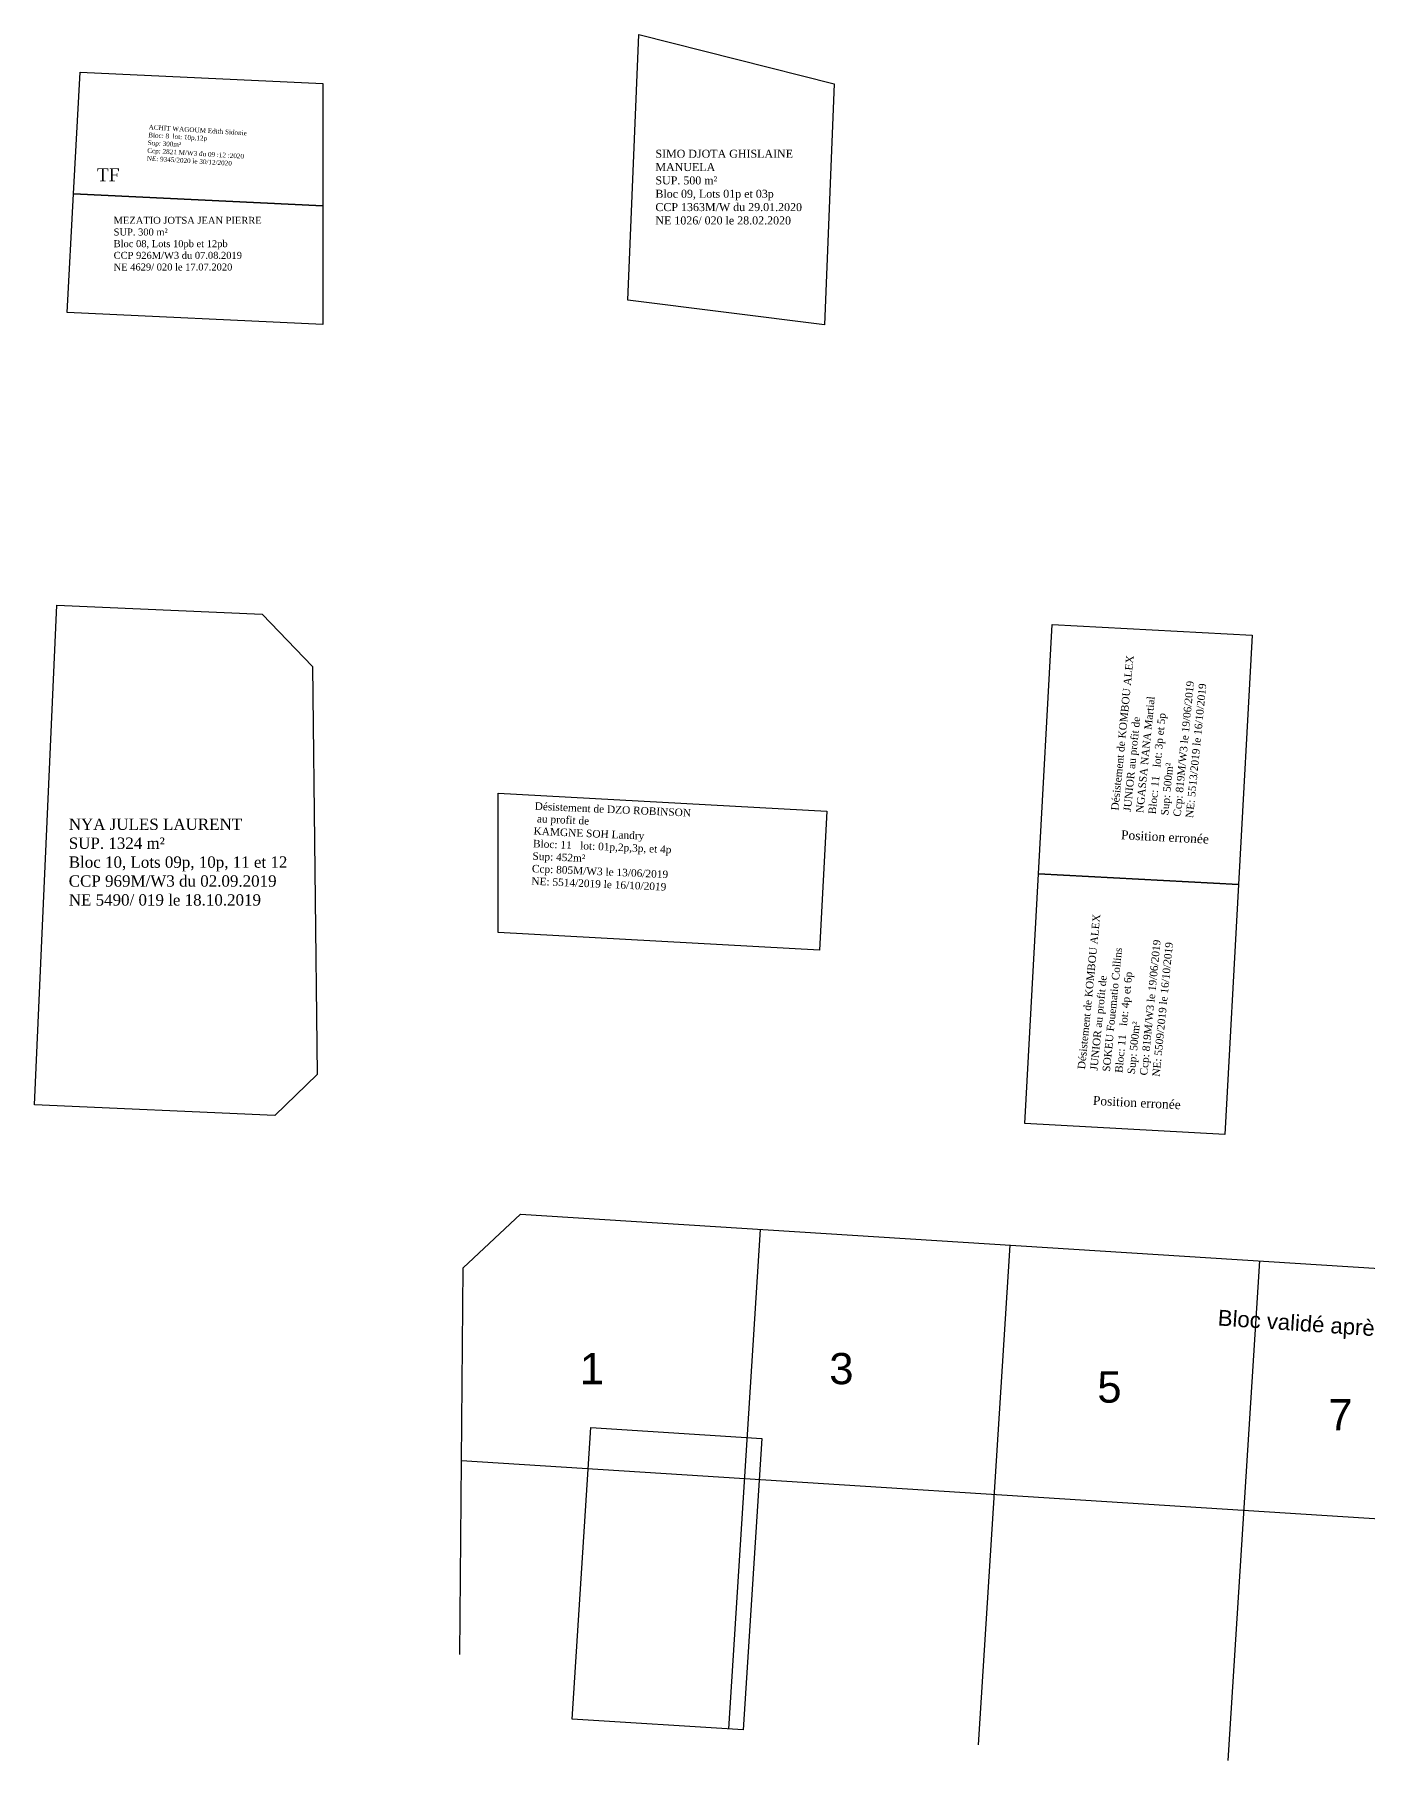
# Model space of a CAD drawing. Header units: millimetres. Extents: x 587399 to 927168, y 438565 to 1444955.
# Drawn here: x 591791.9 to 591925.2, y 439595.9 to 439768.4 of the extents above; entities that cross this region are included whole.
import ezdxf

# ---------------------------------------------------------------- set-up
doc = ezdxf.new("R2010")
doc.units = ezdxf.units.MM
doc.header["$LTSCALE"] = 2
doc.layers.add('end maj 26 02 2021', color=7, linetype='Continuous')
doc.layers.add('numero lots', color=6, linetype='Continuous')
doc.styles.get("Standard").update_dxf_attribs({"font": 'arial.ttf'})
doc.styles.add('Times 1.0', font='times.ttf', dxfattribs={"width": 0.99, "height": 1})

msp = doc.modelspace()

# ---------------------------------------------------------------- linework, layer by layer
at = {"layer": 'end maj 26 02 2021', "color": 3, "linetype": 'ByBlock'}
for p, q in [((591834.736, 439645.12), (591840.481, 439650.47)), ((591840.481, 439650.47), (592004.429, 439640.114)), ((591834.423, 439606.466), (591834.736, 439645.12))]:
    msp.add_line(p, q, dxfattribs=at)
at = {"layer": 'end maj 26 02 2021', "color": 0, "linetype": 'ByBlock'}
for p, q in [((591864.434, 439648.957), (591861.279, 439599.018)), ((591889.384, 439647.381), (591886.229, 439597.442)), ((591914.334, 439645.805), (591911.18, 439595.866))]:
    msp.add_line(p, q, dxfattribs=at)
at = {"layer": 'end maj 26 02 2021', "linetype": 'ByBlock', "ltscale": 0.0014}
msp.add_line((592009.479, 439614.736), (591834.58, 439625.804), dxfattribs=at)
at = {"layer": 'end maj 26 02 2021', "color": 150, "lineweight": -3, "flags": 128}
for points in [[(591852.29, 439768.397), (591871.839, 439763.468), (591870.845, 439739.382), (591851.195, 439741.857)], [(591852.29, 439768.397), (591871.839, 439763.468), (591870.845, 439739.382), (591851.195, 439741.857)], [(591852.29, 439768.397), (591871.839, 439763.468), (591870.845, 439739.382), (591851.195, 439741.857)], [(591852.29, 439768.397), (591871.839, 439763.468), (591870.845, 439739.382), (591851.195, 439741.857)], [(591795.807, 439752.467), (591820.721, 439751.288), (591820.721, 439739.403), (591795.154, 439740.612)], [(591795.807, 439752.467), (591820.721, 439751.288), (591820.721, 439739.403), (591795.154, 439740.612)], [(591795.807, 439752.467), (591820.721, 439751.288), (591820.721, 439739.403), (591795.154, 439740.612)], [(591795.807, 439752.467), (591820.721, 439751.288), (591820.721, 439739.403), (591795.154, 439740.612)], [(591794.12, 439711.35), (591814.64, 439710.44), (591819.68, 439705.22), (591820.15, 439664.43), (591815.91, 439660.33), (591791.9, 439661.4)], [(591794.12, 439711.35), (591814.64, 439710.44), (591819.68, 439705.22), (591820.15, 439664.43), (591815.91, 439660.33), (591791.9, 439661.4)], [(591794.12, 439711.35), (591814.64, 439710.44), (591819.68, 439705.22), (591820.15, 439664.43), (591815.91, 439660.33), (591791.9, 439661.4)], [(591794.12, 439711.35), (591814.64, 439710.44), (591819.68, 439705.22), (591820.15, 439664.43), (591815.91, 439660.33), (591791.9, 439661.4)]]:
    msp.add_lwpolyline(points, close=True, dxfattribs=at)
at = {"layer": 'end maj 26 02 2021', "color": 150}
for points in [[(591796.477, 439764.641), (591820.721, 439763.494), (591820.721, 439751.288), (591795.807, 439752.467)], [(591796.477, 439764.641), (591820.721, 439763.494), (591820.721, 439751.288), (591795.807, 439752.467)], [(591796.477, 439764.641), (591820.721, 439763.494), (591820.721, 439751.288), (591795.807, 439752.467)], [(591796.477, 439764.641), (591820.721, 439763.494), (591820.721, 439751.288), (591795.807, 439752.467)], [(591893.62, 439709.43), (591913.61, 439708.37), (591912.23, 439683.42), (591892.26, 439684.51)], [(591893.62, 439709.43), (591913.61, 439708.37), (591912.23, 439683.42), (591892.26, 439684.51)], [(591838.24, 439692.56), (591871.11, 439690.75), (591870.35, 439676.87), (591838.24, 439678.64)], [(591838.24, 439692.56), (591871.11, 439690.75), (591870.35, 439676.87), (591838.24, 439678.64)], [(591838.24, 439692.56), (591871.11, 439690.75), (591870.35, 439676.87), (591838.24, 439678.64)], [(591838.24, 439692.56), (591871.11, 439690.75), (591870.35, 439676.87), (591838.24, 439678.64)], [(591892.26, 439684.51), (591912.23, 439683.42), (591910.86, 439658.44), (591890.9, 439659.54)], [(591892.26, 439684.51), (591912.23, 439683.42), (591910.86, 439658.44), (591890.9, 439659.54)]]:
    msp.add_lwpolyline(points, close=True, dxfattribs=at)
at = {"layer": 'end maj 26 02 2021', "color": 150, "flags": 128}
msp.add_lwpolyline([(591847.493, 439629.142), (591864.584, 439628.064), (591862.743, 439598.924), (591845.652, 439600.004)], close=True, dxfattribs=at)
msp.add_lwpolyline([(591847.493, 439629.142), (591864.584, 439628.064), (591862.743, 439598.924), (591845.652, 439600.004)], close=True, dxfattribs=at)
msp.add_lwpolyline([(591847.493, 439629.142), (591864.584, 439628.064), (591862.743, 439598.924), (591845.652, 439600.004)], close=True, dxfattribs=at)
msp.add_lwpolyline([(591847.493, 439629.142), (591864.584, 439628.064), (591862.743, 439598.924), (591845.652, 439600.004)], close=True, dxfattribs=at)

# ---------------------------------------------------------------- texts
at = {"color": 3, "insert": (591910.241, 439640.934), "char_height": 1.57998, "width": 81.06746, "attachment_point": 1, "rotation": 356.08621}
msp.add_mtext('Bloc validé après verification du rapport de rattachement ', dxfattribs=at)
at = {"layer": 'end maj 26 02 2021', "attachment_point": 1}
for s, width, heights, insert, char_height, rotation in [('{\\fTimes New Roman|b0|i0|c0|p18;ACHIT WAGOUM Edith Sidonie\\PBloc: 8  lot: 10p,12p \\PSup: 300m²\\PCcp: 2821 M/W3 du 09 :12 :2020\\PNE: 9345/2020 le 30/12/2020}', 64.06854, [21.339], (591803.331, 439759.38), 0.46781, 356.49418), ('{\\fTimes New Roman|b0|i0|c0|p18;ACHIT WAGOUM Edith Sidonie\\PBloc: 8  lot: 10p,12p \\PSup: 300m²\\PCcp: 2821 M/W3 du 09 :12 :2020\\PNE: 9345/2020 le 30/12/2020}', 64.06854, [21.339], (591803.331, 439759.38), 0.46781, 356.49418), ('{\\fTimes New Roman|b0|i0|c0|p18;ACHIT WAGOUM Edith Sidonie\\PBloc: 8  lot: 10p,12p \\PSup: 300m²\\PCcp: 2821 M/W3 du 09 :12 :2020\\PNE: 9345/2020 le 30/12/2020}', 64.06854, [21.339], (591803.331, 439759.38), 0.46781, 356.49418), ('{\\fTimes New Roman|b0|i0|c0|p18;ACHIT WAGOUM Edith Sidonie\\PBloc: 8  lot: 10p,12p \\PSup: 300m²\\PCcp: 2821 M/W3 du 09 :12 :2020\\PNE: 9345/2020 le 30/12/2020}', 64.06854, [21.339], (591803.331, 439759.38), 0.46781, 356.49418), ('{\\fTimes New Roman|b0|i0|c0|p18;\\C1;Désistement de KOMBOU ALEX\\PJUNIOR au profit de\\C256;\\PNGASSA NANA Martial\\PBloc: 11   lot: 3p et 5p\\PSup: 500m²\\PCcp: 819M/W3 le 19/06/2019\\PNE: 5513/2019 le 16/10/2019}', 72.12206, [24.836], (591899.488, 439690.873), 0.75, 84.33531), ('{\\fTimes New Roman|b0|i0|c0|p18;\\C1;Désistement de KOMBOU ALEX\\PJUNIOR au profit de\\C256;\\PNGASSA NANA Martial\\PBloc: 11   lot: 3p et 5p\\PSup: 500m²\\PCcp: 819M/W3 le 19/06/2019\\PNE: 5513/2019 le 16/10/2019}', 72.12206, [24.836], (591899.488, 439690.873), 0.75, 84.33531), ('{\\fTimes New Roman|b0|i0|c0|p18;\\C1;Désistement de DZO ROBINSON\\P au profit de\\C256;\\PKAMGNE SOH Landry\\PBloc: 11   lot: 01p,2p,3p, et 4p\\PSup: 452m²\\PCcp: 805M/W3 le 13/06/2019\\PNE: 5514/2019 le 16/10/2019}', 72.12206, [24.836], (591841.91, 439691.654), 0.75, 357.48122), ('{\\fTimes New Roman|b0|i0|c0|p18;\\C1;Désistement de DZO ROBINSON\\P au profit de\\C256;\\PKAMGNE SOH Landry\\PBloc: 11   lot: 01p,2p,3p, et 4p\\PSup: 452m²\\PCcp: 805M/W3 le 13/06/2019\\PNE: 5514/2019 le 16/10/2019}', 72.12206, [24.836], (591841.91, 439691.654), 0.75, 357.48122), ('{\\fTimes New Roman|b0|i0|c0|p18;\\C1;Désistement de DZO ROBINSON\\P au profit de\\C256;\\PKAMGNE SOH Landry\\PBloc: 11   lot: 01p,2p,3p, et 4p\\PSup: 452m²\\PCcp: 805M/W3 le 13/06/2019\\PNE: 5514/2019 le 16/10/2019}', 72.12206, [24.836], (591841.91, 439691.654), 0.75, 357.48122), ('{\\fTimes New Roman|b0|i0|c0|p18;\\C1;Désistement de DZO ROBINSON\\P au profit de\\C256;\\PKAMGNE SOH Landry\\PBloc: 11   lot: 01p,2p,3p, et 4p\\PSup: 452m²\\PCcp: 805M/W3 le 13/06/2019\\PNE: 5514/2019 le 16/10/2019}', 72.12206, [24.836], (591841.91, 439691.654), 0.75, 357.48122), ('{\\fTimes New Roman|b0|i0|c0|p18;\\C1;Désistement de KOMBOU ALEX\\PJUNIOR au profit de\\C256;\\PSOKEU Fouematio Collins\\PBloc: 11   lot: 4p et 6p\\PSup: 500m²\\PCcp: 819M/W3 le 19/06/2019\\PNE: 5509/2019 le 16/10/2019}', 72.12206, [24.836], (591896.15, 439665.008), 0.75, 84.33531), ('{\\fTimes New Roman|b0|i0|c0|p18;\\C1;Désistement de KOMBOU ALEX\\PJUNIOR au profit de\\C256;\\PSOKEU Fouematio Collins\\PBloc: 11   lot: 4p et 6p\\PSup: 500m²\\PCcp: 819M/W3 le 19/06/2019\\PNE: 5509/2019 le 16/10/2019}', 72.12206, [24.836], (591896.15, 439665.008), 0.75, 84.33531)]:
    msp.add_mtext_dynamic_manual_height_columns(s, width=width, gutter_width=12.5, heights=heights, dxfattribs=dict(at, insert=insert, char_height=char_height, rotation=rotation))
at = {"layer": 'end maj 26 02 2021', "color": 150, "linetype": 'ByBlock', "lineweight": -3, "ltscale": 0.0014, "attachment_point": 1, "style": 'Times 1.0'}
for s, insert, char_height, width in [('{\\C256;SIMO DJOTA GHISLAINE MANUELA\\PSUP. 500 m²\\PBloc 09, Lots 01p et 03p\\PCCP 1363M/W du 29.01.2020\\PNE 1026/ 020 le 28.02.2020}', (591853.959, 439756.881), 0.8, 17.93898), ('{\\C256;SIMO DJOTA GHISLAINE MANUELA\\PSUP. 500 m²\\PBloc 09, Lots 01p et 03p\\PCCP 1363M/W du 29.01.2020\\PNE 1026/ 020 le 28.02.2020}', (591853.959, 439756.881), 0.8, 17.93898), ('{\\C256;SIMO DJOTA GHISLAINE MANUELA\\PSUP. 500 m²\\PBloc 09, Lots 01p et 03p\\PCCP 1363M/W du 29.01.2020\\PNE 1026/ 020 le 28.02.2020}', (591853.959, 439756.881), 0.8, 17.93898), ('{\\C256;SIMO DJOTA GHISLAINE MANUELA\\PSUP. 500 m²\\PBloc 09, Lots 01p et 03p\\PCCP 1363M/W du 29.01.2020\\PNE 1026/ 020 le 28.02.2020}', (591853.959, 439756.881), 0.8, 17.93898), ('{\\C1;TF 40143/W}', (591798.137, 439755.03), 1.3, 51.55768), ('{\\C1;TF 40143/W}', (591798.137, 439755.03), 1.3, 51.55768), ('{\\C1;TF 40143/W}', (591798.137, 439755.03), 1.3, 51.55768), ('{\\C1;TF 40143/W}', (591798.137, 439755.03), 1.3, 51.55768), ('{\\C256;MEZATIO JOTSA JEAN PIERRE\\PSUP. 300 m²\\PBloc 08, Lots 10pb et 12pb\\PCCP 926M/W3 du 07.08.2019\\PNE 4629/ 020 le 17.07.2020}', (591799.809, 439750.174), 0.7, 20.87348), ('{\\C256;MEZATIO JOTSA JEAN PIERRE\\PSUP. 300 m²\\PBloc 08, Lots 10pb et 12pb\\PCCP 926M/W3 du 07.08.2019\\PNE 4629/ 020 le 17.07.2020}', (591799.809, 439750.174), 0.7, 20.87348), ('{\\C256;MEZATIO JOTSA JEAN PIERRE\\PSUP. 300 m²\\PBloc 08, Lots 10pb et 12pb\\PCCP 926M/W3 du 07.08.2019\\PNE 4629/ 020 le 17.07.2020}', (591799.809, 439750.174), 0.7, 20.87348), ('{\\C256;MEZATIO JOTSA JEAN PIERRE\\PSUP. 300 m²\\PBloc 08, Lots 10pb et 12pb\\PCCP 926M/W3 du 07.08.2019\\PNE 4629/ 020 le 17.07.2020}', (591799.809, 439750.174), 0.7, 20.87348), ('{\\C256;NYA JULES LAURENT\\P\\fTimes New Roman|b0|i0|c186|p18;SUP. \\fTimes New Roman|b0|i0|c0|p18;1324\\fTimes New Roman|b0|i0|c186|p18; m²\\PBloc \\fTimes New Roman|b0|i0|c0|p18;10\\fTimes New Roman|b0|i0|c186|p18;, Lot\\fTimes New Roman|b0|i0|c0|p18;s\\fTimes New Roman|b0|i0|c186|p18; 0\\fTimes New Roman|b0|i0|c0|p18;9\\fTimes New Roman|b0|i0|c186|p18;p\\fTimes New Roman|b0|i0|c0|p18;, 10p, 11 et 12\\fTimes New Roman|b0|i0|c186|p18;\\PCCP \\fTimes New Roman|b0|i0|c0|p18;969\\fTimes New Roman|b0|i0|c186|p18;M/W3 du \\fTimes New Roman|b0|i0|c0|p18;02\\fTimes New Roman|b0|i0|c186|p18;.0\\fTimes New Roman|b0|i0|c0|p18;9\\fTimes New Roman|b0|i0|c186|p18;.2019\\PNE 5\\fTimes New Roman|b0|i0|c0|p18;490\\fTimes New Roman|b0|i0|c186|p18;/ 019 le 18.10.2019}', (591795.321, 439690.019), 1.133927, 100.12172), ('{\\C256;NYA JULES LAURENT\\P\\fTimes New Roman|b0|i0|c186|p18;SUP. \\fTimes New Roman|b0|i0|c0|p18;1324\\fTimes New Roman|b0|i0|c186|p18; m²\\PBloc \\fTimes New Roman|b0|i0|c0|p18;10\\fTimes New Roman|b0|i0|c186|p18;, Lot\\fTimes New Roman|b0|i0|c0|p18;s\\fTimes New Roman|b0|i0|c186|p18; 0\\fTimes New Roman|b0|i0|c0|p18;9\\fTimes New Roman|b0|i0|c186|p18;p\\fTimes New Roman|b0|i0|c0|p18;, 10p, 11 et 12\\fTimes New Roman|b0|i0|c186|p18;\\PCCP \\fTimes New Roman|b0|i0|c0|p18;969\\fTimes New Roman|b0|i0|c186|p18;M/W3 du \\fTimes New Roman|b0|i0|c0|p18;02\\fTimes New Roman|b0|i0|c186|p18;.0\\fTimes New Roman|b0|i0|c0|p18;9\\fTimes New Roman|b0|i0|c186|p18;.2019\\PNE 5\\fTimes New Roman|b0|i0|c0|p18;490\\fTimes New Roman|b0|i0|c186|p18;/ 019 le 18.10.2019}', (591795.321, 439690.019), 1.133927, 100.12172), ('{\\C256;NYA JULES LAURENT\\P\\fTimes New Roman|b0|i0|c186|p18;SUP. \\fTimes New Roman|b0|i0|c0|p18;1324\\fTimes New Roman|b0|i0|c186|p18; m²\\PBloc \\fTimes New Roman|b0|i0|c0|p18;10\\fTimes New Roman|b0|i0|c186|p18;, Lot\\fTimes New Roman|b0|i0|c0|p18;s\\fTimes New Roman|b0|i0|c186|p18; 0\\fTimes New Roman|b0|i0|c0|p18;9\\fTimes New Roman|b0|i0|c186|p18;p\\fTimes New Roman|b0|i0|c0|p18;, 10p, 11 et 12\\fTimes New Roman|b0|i0|c186|p18;\\PCCP \\fTimes New Roman|b0|i0|c0|p18;969\\fTimes New Roman|b0|i0|c186|p18;M/W3 du \\fTimes New Roman|b0|i0|c0|p18;02\\fTimes New Roman|b0|i0|c186|p18;.0\\fTimes New Roman|b0|i0|c0|p18;9\\fTimes New Roman|b0|i0|c186|p18;.2019\\PNE 5\\fTimes New Roman|b0|i0|c0|p18;490\\fTimes New Roman|b0|i0|c186|p18;/ 019 le 18.10.2019}', (591795.321, 439690.019), 1.133927, 100.12172), ('{\\C256;NYA JULES LAURENT\\P\\fTimes New Roman|b0|i0|c186|p18;SUP. \\fTimes New Roman|b0|i0|c0|p18;1324\\fTimes New Roman|b0|i0|c186|p18; m²\\PBloc \\fTimes New Roman|b0|i0|c0|p18;10\\fTimes New Roman|b0|i0|c186|p18;, Lot\\fTimes New Roman|b0|i0|c0|p18;s\\fTimes New Roman|b0|i0|c186|p18; 0\\fTimes New Roman|b0|i0|c0|p18;9\\fTimes New Roman|b0|i0|c186|p18;p\\fTimes New Roman|b0|i0|c0|p18;, 10p, 11 et 12\\fTimes New Roman|b0|i0|c186|p18;\\PCCP \\fTimes New Roman|b0|i0|c0|p18;969\\fTimes New Roman|b0|i0|c186|p18;M/W3 du \\fTimes New Roman|b0|i0|c0|p18;02\\fTimes New Roman|b0|i0|c186|p18;.0\\fTimes New Roman|b0|i0|c0|p18;9\\fTimes New Roman|b0|i0|c186|p18;.2019\\PNE 5\\fTimes New Roman|b0|i0|c0|p18;490\\fTimes New Roman|b0|i0|c186|p18;/ 019 le 18.10.2019}', (591795.321, 439690.019), 1.133927, 100.12172)]:
    msp.add_mtext(s, dxfattribs=dict(at, insert=insert, char_height=char_height, width=width))
at = {"layer": 'end maj 26 02 2021', "color": 150, "linetype": 'ByBlock', "lineweight": -3, "ltscale": 0.0014, "char_height": 0.9, "width": 35.3171, "attachment_point": 1, "rotation": 357.14203, "style": 'Times 1.0'}
for insert in [(591900.527, 439688.853), (591897.714, 439662.299)]:
    msp.add_mtext('{\\C1;Position erronée}', dxfattribs=dict(at, insert=insert))
at = {"layer": 'numero lots', "color": 0, "linetype": 'ByBlock', "lineweight": 9}
for s, p in [('1', (591846.396, 439633.48)), ('3', (591871.339, 439633.48)), ('5', (591898.129, 439631.635)), ('7', (591921.224, 439628.868))]:
    msp.add_text(s, height=3.12, dxfattribs=at).set_placement(p)

doc.saveas('drawing.dxf')
